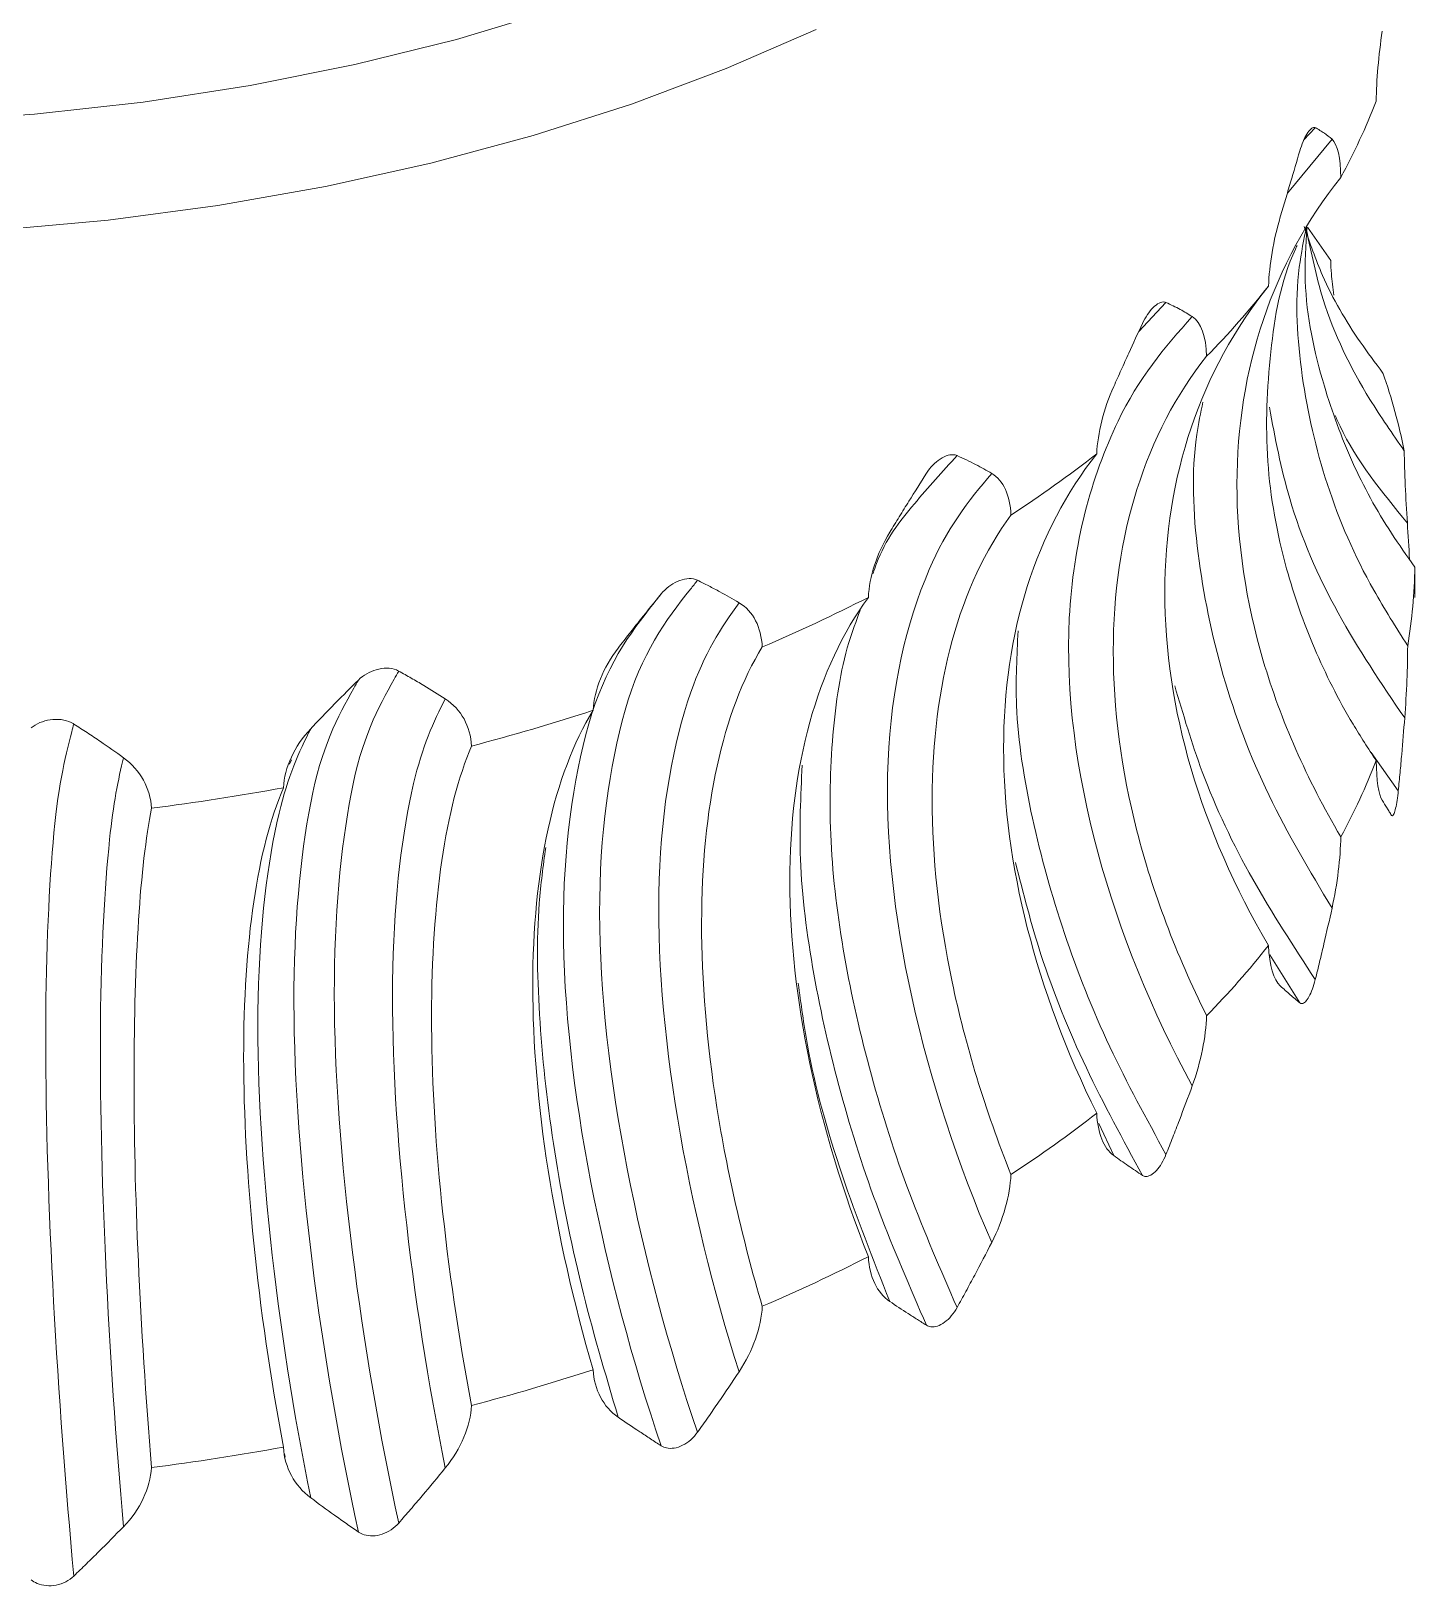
# Model space of a CAD drawing. Header units: millimetres. Extents: x 2 to 295, y 1 to 209.
# Drawn here: x 253.68 to 270.82, y 92.04 to 111.29 of the extents above; entities that cross this region are included whole.
import ezdxf

# ---------------------------------------------------------------- set-up
doc = ezdxf.new("R2010")
doc.units = ezdxf.units.MM

msp = doc.modelspace()

# ---------------------------------------------------------------- linework, layer by layer
at = {"color": 8, "linetype": 'Continuous', "lineweight": 15}
for p, q in [((269.239, 109.286), (269.792, 109.953)), ((269.445, 109.947), (269.585, 110.096)), ((267.399, 107.572), (267.736, 107.931)), ((270.613, 101.885), (270.275, 102.357)), ((269.393, 99.257), (269.022, 99.853)), ((267.089, 97.367), (266.904, 97.762))]:
    msp.add_line(p, q, dxfattribs=at)
at = {"color": 7, "linetype": 'Continuous', "lineweight": 15}
for p, q in [((269.488, 108.862), (269.776, 108.45)), ((268.986, 108.109), (268.962, 108.08)), ((256.907, 102.268), (256.884, 102.215)), ((270.539, 101.575), (270.529, 101.58)), ((256.82, 93.672), (256.827, 93.631))]:
    msp.add_line(p, q, dxfattribs=at)
at = {"color": 7, "linetype": 'Continuous', "lineweight": 15, "flags": 128}
for points in [[(263.405, 111.313), (262.29, 110.828), (261.119, 110.389), (259.898, 109.999), (258.633, 109.658), (257.33, 109.369), (255.995, 109.134), (254.635, 108.952), (253.256, 108.826), (251.865, 108.756), (250.47, 108.742), (249.076, 108.784), (247.69, 108.882), (246.32, 109.036), (244.971, 109.245), (243.651, 109.507), (242.366, 109.822), (241.122, 110.188), (239.926, 110.603), (238.782, 111.065), (237.697, 111.572)], [(241.768, 111.459), (242.997, 111.107), (244.267, 110.807), (245.571, 110.561), (246.902, 110.37), (248.254, 110.235), (249.619, 110.156), (250.99, 110.135), (252.361, 110.17), (253.723, 110.263), (255.07, 110.412), (256.396, 110.617), (257.692, 110.877), (258.952, 111.19), (260.17, 111.555)]]:
    msp.add_lwpolyline(points, dxfattribs=at)
at = {"color": 7, "linetype": 'Continuous', "lineweight": 15}
for centre, radius, start, end in [((262.829, 113.335), 8.054, 331.4034, 338.7996), ((260.245, 115.094), 11.189, 315.5976, 321.5378), ((263.66, 104.685), 7.167, 11.3444, 19.3398), ((257.073, 118.688), 15.991, 303.1441, 307.8253), ((264.092, 104.775), 6.727, 350.6426, 358.9829), ((254.139, 123.771), 21.867, 293.1553, 296.9549), ((252.064, 129.267), 27.746, 284.77, 288.0118), ((262.83, 105.17), 8.054, 331.4033, 338.7998), ((251.048, 133.744), 32.34, 277.3295, 280.2565), ((260.246, 106.929), 11.189, 315.5975, 321.5379), ((257.073, 110.523), 15.992, 303.144, 307.8253), ((254.138, 115.606), 21.867, 293.1553, 296.9549), ((252.064, 121.1), 27.745, 284.7699, 288.0119), ((251.048, 125.578), 32.339, 277.3295, 280.2566)]:
    msp.add_arc(centre, radius, start, end, dxfattribs=at)
for points in [[(270.413, 111.292), (270.37, 110.992), (270.342, 110.682), (270.339, 110.423)], [(269.792, 109.953), (269.86, 109.893), (269.897, 109.72), (269.901, 109.48)], [(269.152, 108.991), (269.066, 108.699), (269.013, 108.393), (269.007, 108.135)], [(268.062, 107.756), (268.171, 107.685), (268.232, 107.506), (268.239, 107.266)], [(267.089, 106.891), (266.964, 106.612), (266.889, 106.314), (266.879, 106.057)], [(270.687, 106.095), (270.689, 105.832), (270.704, 105.511), (270.725, 105.2)], [(265.578, 105.814), (265.724, 105.728), (265.806, 105.54), (265.816, 105.299)], [(270.725, 105.2), (270.735, 105.05), (270.744, 104.9), (270.752, 104.75)], [(264.315, 105.085), (264.156, 104.823), (264.062, 104.536), (264.051, 104.279)], [(262.449, 104.213), (262.625, 104.107), (262.725, 103.908), (262.737, 103.665)], [(260.952, 103.651), (260.766, 103.41), (260.657, 103.135), (260.643, 102.881)], [(270.729, 103.681), (270.728, 103.419), (270.716, 103.097), (270.692, 102.786)], [(258.812, 103.022), (259.01, 102.894), (259.123, 102.682), (259.137, 102.438)], [(257.145, 102.653), (256.941, 102.435), (256.822, 102.174), (256.807, 101.921)], [(254.826, 102.294), (255.037, 102.141), (255.159, 101.914), (255.174, 101.669)], [(270.413, 101.768), (270.37, 101.837), (270.342, 102.011), (270.339, 102.257)], [(269.901, 101.315), (269.896, 101.053), (269.859, 100.734), (269.792, 100.429)], [(269.152, 99.467), (269.067, 99.544), (269.013, 99.722), (269.007, 99.969)], [(268.239, 99.1), (268.231, 98.839), (268.169, 98.526), (268.062, 98.232)], [(267.089, 97.367), (266.965, 97.457), (266.889, 97.643), (266.879, 97.891)], [(265.816, 97.133), (265.805, 96.873), (265.721, 96.569), (265.578, 96.29)], [(264.315, 95.561), (264.158, 95.668), (264.063, 95.864), (264.051, 96.114)], [(262.737, 95.5), (262.724, 95.241), (262.622, 94.949), (262.449, 94.689)], [(260.952, 94.127), (260.768, 94.255), (260.657, 94.464), (260.643, 94.715)], [(259.137, 94.272), (259.123, 94.015), (259.007, 93.736), (258.812, 93.498)], [(257.145, 93.129), (256.944, 93.279), (256.822, 93.502), (256.807, 93.756)], [(255.174, 93.503), (255.158, 93.248), (255.034, 92.983), (254.826, 92.77)]]:
    msp.add_open_spline(points, degree=3, dxfattribs=at)
for points, knots in [([(269.393, 109.808), (269.405, 109.849), (269.419, 109.888), (269.433, 109.923), (269.448, 109.958), (269.464, 109.989), (269.479, 110.015), (269.496, 110.043), (269.513, 110.065), (269.529, 110.079), (269.545, 110.094), (269.56, 110.101), (269.574, 110.1), (269.577, 110.099), (269.581, 110.098), (269.585, 110.096)], [0, 0, 0, 0, 0.0000259963, 0.0000259963, 0.0000259963, 0.0000518736, 0.0000518736, 0.0000518736, 0.0000797156, 0.0000797156, 0.0000797156, 0.0001081413, 0.0001081413, 0.0001081413, 0.000116144, 0.000116144, 0.000116144, 0.000116144]), ([(269.585, 110.096), (269.604, 110.086), (269.623, 110.075), (269.642, 110.063), (269.661, 110.052), (269.679, 110.04), (269.697, 110.027), (269.73, 110.005), (269.761, 109.98), (269.792, 109.953)], [0, 0, 0, 0, 0.0000452671, 0.0000452671, 0.0000452671, 0.0000905365, 0.0000905365, 0.0000905365, 0.0001723095, 0.0001723095, 0.0001723095, 0.0001723095]), ([(269.152, 108.991), (269.173, 109.063), (269.194, 109.135), (269.215, 109.206), (269.236, 109.278), (269.258, 109.35), (269.279, 109.421), (269.317, 109.55), (269.355, 109.679), (269.393, 109.808)], [0, 0, 0, 0, 0.0000452681, 0.0000452681, 0.0000452681, 0.0000905364, 0.0000905364, 0.0000905364, 0.0001723055, 0.0001723055, 0.0001723055, 0.0001723055]), ([(269.901, 109.48), (269.058, 108.43), (268.615, 107.103), (268.614, 104.969), (268.726, 104.224), (269.157, 102.761), (269.48, 102.026), (269.901, 101.315)], [0, 0, 0, 0, 0.5, 0.5, 0.75, 0.75, 1, 1, 1, 1]), ([(269.479, 108.884), (269.444, 108.713), (269.32, 108.108), (269.388, 107.02), (269.691, 105.672), (270.175, 104.551), (270.584, 103.909), (270.729, 103.681)], [0, 0, 0, 0, 0.100124, 0.353629, 0.607145, 0.860662, 1, 1, 1, 1]), ([(270.423, 107.058), (270.327, 107.185), (270.042, 107.566), (269.692, 108.165), (269.518, 108.669), (269.447, 108.874)], [0, 0, 0, 0, 0.228297, 0.685537, 1, 1, 1, 1]), ([(270.818, 104.655), (270.719, 104.794), (270.423, 105.209), (270.02, 105.952), (269.64, 106.995), (269.428, 107.976), (269.467, 108.64), (269.479, 108.861)], [0, 0, 0, 0, 0.109787, 0.329673, 0.55295, 0.85067, 1, 1, 1, 1]), ([(269.476, 108.827), (269.536, 108.539), (269.685, 107.811), (270.129, 106.898), (270.541, 106.305), (270.687, 106.095)], [0, 0, 0, 0, 0.297411, 0.750805, 1, 1, 1, 1]), ([(270.339, 102.257), (270.241, 102.408), (269.948, 102.859), (269.551, 103.65), (269.168, 104.739), (268.946, 105.98), (269.006, 107.309), (269.156, 108.211), (269.352, 108.621), (269.359, 108.635)], [0, 0, 0, 0, 0.074915, 0.224958, 0.377315, 0.580469, 0.789514, 0.992621, 1, 1, 1, 1]), ([(269.776, 108.45), (269.778, 108.397), (269.782, 108.263), (269.802, 108.112), (269.814, 108.021)], [0, 0, 0, 0, 0.400516, 1, 1, 1, 1]), ([(269.007, 99.969), (268.164, 101.393), (267.721, 102.919), (267.721, 105.05), (267.832, 105.745), (268.263, 107.017), (268.585, 107.61), (269.007, 108.135)], [0, 0, 0, 0, 0.5, 0.5, 0.75, 0.75, 1, 1, 1, 1]), ([(267.445, 107.672), (267.463, 107.711), (267.484, 107.748), (267.506, 107.781), (267.528, 107.814), (267.552, 107.843), (267.575, 107.866), (267.6, 107.891), (267.626, 107.911), (267.65, 107.923), (267.675, 107.935), (267.699, 107.94), (267.72, 107.936), (267.725, 107.935), (267.731, 107.934), (267.736, 107.931)], [0, 0, 0, 0, 0.0000259963, 0.0000259963, 0.0000259963, 0.0000518736, 0.0000518736, 0.0000518736, 0.0000797156, 0.0000797156, 0.0000797156, 0.0001081413, 0.0001081413, 0.0001081413, 0.000116144, 0.000116144, 0.000116144, 0.000116144]), ([(267.736, 107.931), (267.766, 107.918), (267.796, 107.904), (267.825, 107.889), (267.855, 107.875), (267.883, 107.86), (267.912, 107.845), (267.963, 107.817), (268.013, 107.787), (268.062, 107.756)], [0, 0, 0, 0, 0.0000452671, 0.0000452671, 0.0000452671, 0.0000905365, 0.0000905365, 0.0000905365, 0.0001723095, 0.0001723095, 0.0001723095, 0.0001723095]), ([(268.062, 98.232), (267.066, 100.051), (266.445, 102.194), (266.586, 104.94), (266.807, 105.762), (267.392, 106.981), (267.72, 107.384), (268.062, 107.756)], [0.3995577, 0.3995577, 0.3995577, 0.3995577, 0.5490419, 0.5490419, 0.6242016, 0.6242016, 0.6797582, 0.6797582, 0.6797582, 0.6797582]), ([(267.089, 106.891), (267.12, 106.96), (267.151, 107.029), (267.182, 107.097), (267.213, 107.166), (267.244, 107.234), (267.275, 107.303), (267.332, 107.426), (267.388, 107.549), (267.445, 107.672)], [0, 0, 0, 0, 0.0000452681, 0.0000452681, 0.0000452681, 0.0000905364, 0.0000905364, 0.0000905364, 0.0001723055, 0.0001723055, 0.0001723055, 0.0001723055]), ([(268.239, 107.266), (267.482, 106.313), (267.083, 105.036), (267.083, 102.903), (267.182, 102.144), (267.57, 100.632), (267.861, 99.86), (268.239, 99.1)], [0, 0, 0, 0, 0.5, 0.5, 0.75, 0.75, 1, 1, 1, 1]), ([(264.77, 105.817), (264.793, 105.853), (264.82, 105.888), (264.849, 105.917), (264.878, 105.947), (264.908, 105.972), (264.939, 105.992), (264.972, 106.014), (265.005, 106.03), (265.037, 106.039), (265.069, 106.048), (265.1, 106.049), (265.127, 106.043), (265.134, 106.041), (265.142, 106.038), (265.149, 106.035)], [0, 0, 0, 0, 0.0000259963, 0.0000259963, 0.0000259963, 0.0000518736, 0.0000518736, 0.0000518736, 0.0000797156, 0.0000797156, 0.0000797156, 0.0001081412, 0.0001081412, 0.0001081412, 0.000116144, 0.000116144, 0.000116144, 0.000116144]), ([(265.149, 106.035), (265.188, 106.017), (265.227, 105.999), (265.265, 105.981), (265.304, 105.962), (265.342, 105.944), (265.379, 105.924), (265.447, 105.889), (265.513, 105.852), (265.578, 105.814)], [0, 0, 0, 0, 0.0000452671, 0.0000452671, 0.0000452671, 0.0000905365, 0.0000905365, 0.0000905365, 0.0001723095, 0.0001723095, 0.0001723095, 0.0001723095]), ([(266.879, 97.891), (266.123, 99.412), (265.726, 100.989), (265.725, 103.12), (265.825, 103.802), (266.212, 105.025), (266.501, 105.581), (266.879, 106.057)], [0, 0, 0, 0, 0.5, 0.5, 0.75, 0.75, 1, 1, 1, 1]), ([(265.578, 96.29), (264.739, 98.221), (264.215, 100.433), (264.334, 103.163), (264.52, 103.96), (265.014, 105.114), (265.29, 105.481), (265.578, 105.814)], [0.3984961, 0.3984961, 0.3984961, 0.3984961, 0.5482447, 0.5482447, 0.6235372, 0.6235372, 0.6791926, 0.6791926, 0.6791926, 0.6791926]), ([(264.315, 105.085), (264.355, 105.15), (264.394, 105.214), (264.433, 105.278), (264.473, 105.343), (264.513, 105.407), (264.553, 105.471), (264.625, 105.586), (264.697, 105.702), (264.77, 105.817)], [0, 0, 0, 0, 0.0000452681, 0.0000452681, 0.0000452681, 0.0000905364, 0.0000905364, 0.0000905364, 0.0001723055, 0.0001723055, 0.0001723055, 0.0001723055]), ([(265.816, 105.299), (265.177, 104.43), (264.841, 103.199), (264.84, 101.065), (264.924, 100.296), (265.251, 98.74), (265.496, 97.935), (265.816, 97.133)], [0, 0, 0, 0, 0.5, 0.5, 0.75, 0.75, 1, 1, 1, 1]), ([(270.818, 104.276), (270.818, 104.296), (270.819, 104.366), (270.818, 104.526), (270.818, 104.65), (270.818, 104.655)], [0, 0, 0, 0, 0.264646, 0.968379, 1, 1, 1, 1]), ([(261.935, 93.941), (261.226, 96.02), (260.726, 98.419), (260.721, 101.346), (260.841, 102.182), (261.236, 103.582), (261.544, 104), (261.877, 104.418), (261.906, 104.455), (261.935, 104.491)], [0.3987915, 0.3987915, 0.3987915, 0.3987915, 0.5490419, 0.5490419, 0.6242016, 0.6242016, 0.6993612, 0.6993612, 0.7065633, 0.7065633, 0.7065633, 0.7065633]), ([(261.486, 104.323), (261.513, 104.356), (261.545, 104.387), (261.579, 104.413), (261.613, 104.439), (261.649, 104.46), (261.685, 104.476), (261.724, 104.494), (261.764, 104.505), (261.801, 104.51), (261.84, 104.514), (261.877, 104.512), (261.909, 104.502), (261.918, 104.499), (261.927, 104.495), (261.935, 104.491)], [0, 0, 0, 0, 0.0000259963, 0.0000259963, 0.0000259963, 0.0000518736, 0.0000518736, 0.0000518736, 0.0000797156, 0.0000797156, 0.0000797156, 0.0001081413, 0.0001081413, 0.0001081413, 0.000116144, 0.000116144, 0.000116144, 0.000116144]), ([(261.935, 104.491), (261.982, 104.468), (262.028, 104.445), (262.074, 104.421), (262.12, 104.398), (262.166, 104.374), (262.211, 104.349), (262.292, 104.305), (262.371, 104.26), (262.449, 104.213)], [0, 0, 0, 0, 0.0000452671, 0.0000452671, 0.0000452671, 0.0000905365, 0.0000905365, 0.0000905365, 0.0001723095, 0.0001723095, 0.0001723095, 0.0001723095]), ([(261.486, 93.772), (260.777, 95.851), (260.277, 98.25), (260.272, 101.177), (260.392, 102.014), (260.787, 103.414), (261.095, 103.832), (261.428, 104.25), (261.457, 104.286), (261.486, 104.323)], [0.3987915, 0.3987915, 0.3987915, 0.3987915, 0.5490419, 0.5490419, 0.6242016, 0.6242016, 0.6993612, 0.6993612, 0.7065633, 0.7065633, 0.7065633, 0.7065633]), ([(260.952, 103.651), (260.998, 103.711), (261.044, 103.77), (261.09, 103.829), (261.136, 103.888), (261.183, 103.947), (261.23, 104.006), (261.314, 104.112), (261.4, 104.217), (261.486, 104.323)], [0, 0, 0, 0, 0.0000452681, 0.0000452681, 0.0000452681, 0.0000905364, 0.0000905364, 0.0000905364, 0.0001723055, 0.0001723055, 0.0001723055, 0.0001723055]), ([(262.449, 94.689), (261.803, 96.71), (261.399, 98.978), (261.491, 101.696), (261.634, 102.473), (262.015, 103.573), (262.228, 103.911), (262.449, 104.213)], [0.3995577, 0.3995577, 0.3995577, 0.3995577, 0.5490419, 0.5490419, 0.6242016, 0.6242016, 0.6797582, 0.6797582, 0.6797582, 0.6797582]), ([(264.051, 96.114), (263.413, 97.719), (263.079, 99.341), (263.077, 101.472), (263.162, 102.143), (263.488, 103.322), (263.732, 103.846), (264.051, 104.279)], [0, 0, 0, 0, 0.5, 0.5, 0.75, 0.75, 1, 1, 1, 1]), ([(262.737, 103.665), (262.245, 102.866), (261.987, 101.67), (261.985, 99.537), (262.049, 98.759), (262.301, 97.168), (262.491, 96.336), (262.737, 95.5)], [0, 0, 0, 0, 0.5, 0.5, 0.75, 0.75, 1, 1, 1, 1]), ([(257.735, 103.256), (257.766, 103.286), (257.801, 103.313), (257.839, 103.334), (257.876, 103.356), (257.917, 103.372), (257.957, 103.384), (258, 103.396), (258.044, 103.403), (258.086, 103.402), (258.129, 103.402), (258.17, 103.395), (258.206, 103.381), (258.216, 103.377), (258.226, 103.372), (258.235, 103.367)], [0, 0, 0, 0, 0.0000259963, 0.0000259963, 0.0000259963, 0.0000518736, 0.0000518736, 0.0000518736, 0.0000797156, 0.0000797156, 0.0000797156, 0.0001081413, 0.0001081413, 0.0001081413, 0.000116144, 0.000116144, 0.000116144, 0.000116144]), ([(257.735, 92.705), (257.269, 94.856), (256.94, 97.305), (256.936, 100.233), (257.015, 101.057), (257.275, 102.417), (257.478, 102.804), (257.697, 103.188), (257.716, 103.222), (257.735, 103.256)], [0.3987915, 0.3987915, 0.3987915, 0.3987915, 0.5490419, 0.5490419, 0.6242016, 0.6242016, 0.6993612, 0.6993612, 0.7065633, 0.7065633, 0.7065633, 0.7065633]), ([(257.145, 102.653), (257.196, 102.706), (257.246, 102.759), (257.298, 102.813), (257.349, 102.866), (257.4, 102.919), (257.452, 102.972), (257.545, 103.067), (257.64, 103.161), (257.735, 103.256)], [0, 0, 0, 0, 0.0000452681, 0.0000452681, 0.0000452681, 0.0000905364, 0.0000905364, 0.0000905364, 0.0001723055, 0.0001723055, 0.0001723055, 0.0001723055]), ([(258.235, 92.816), (257.769, 94.967), (257.44, 97.416), (257.436, 100.343), (257.516, 101.168), (257.775, 102.528), (257.978, 102.915), (258.197, 103.299), (258.216, 103.333), (258.235, 103.367)], [0.3987915, 0.3987915, 0.3987915, 0.3987915, 0.5490419, 0.5490419, 0.6242016, 0.6242016, 0.6993612, 0.6993612, 0.7065633, 0.7065633, 0.7065633, 0.7065633]), ([(258.235, 103.367), (258.288, 103.338), (258.339, 103.308), (258.391, 103.279), (258.442, 103.25), (258.493, 103.22), (258.544, 103.189), (258.635, 103.135), (258.724, 103.079), (258.812, 103.022)], [0, 0, 0, 0, 0.0000452671, 0.0000452671, 0.0000452671, 0.0000905365, 0.0000905365, 0.0000905365, 0.0001723095, 0.0001723095, 0.0001723095, 0.0001723095]), ([(258.812, 93.498), (258.387, 95.584), (258.121, 97.893), (258.182, 100.601), (258.276, 101.364), (258.526, 102.426), (258.666, 102.742), (258.812, 103.022)], [0.3995577, 0.3995577, 0.3995577, 0.3995577, 0.5490419, 0.5490419, 0.6242016, 0.6242016, 0.6797582, 0.6797582, 0.6797582, 0.6797582]), ([(260.643, 94.715), (260.153, 96.389), (259.896, 98.046), (259.894, 100.177), (259.959, 100.839), (260.21, 101.984), (260.398, 102.481), (260.643, 102.881)], [0, 0, 0, 0, 0.5, 0.5, 0.75, 0.75, 1, 1, 1, 1]), ([(253.683, 102.663), (253.714, 102.689), (253.752, 102.711), (253.792, 102.728), (253.831, 102.745), (253.874, 102.756), (253.917, 102.763), (253.962, 102.77), (254.009, 102.771), (254.053, 102.765), (254.099, 102.76), (254.142, 102.747), (254.18, 102.729), (254.191, 102.723), (254.202, 102.717), (254.212, 102.711)], [0, 0, 0, 0, 0.0000259963, 0.0000259963, 0.0000259963, 0.0000518736, 0.0000518736, 0.0000518736, 0.0000797156, 0.0000797156, 0.0000797156, 0.0001081413, 0.0001081413, 0.0001081413, 0.000116144, 0.000116144, 0.000116144, 0.000116144]), ([(254.212, 92.16), (254.008, 94.351), (253.864, 96.829), (253.863, 99.757), (253.897, 100.575), (254.011, 101.912), (254.099, 102.281), (254.195, 102.647), (254.203, 102.679), (254.212, 102.711)], [0.3987915, 0.3987915, 0.3987915, 0.3987915, 0.5490419, 0.5490419, 0.6242016, 0.6242016, 0.6993612, 0.6993612, 0.7065633, 0.7065633, 0.7065633, 0.7065633]), ([(254.212, 102.711), (254.267, 102.675), (254.322, 102.64), (254.377, 102.604), (254.431, 102.568), (254.486, 102.532), (254.54, 102.495), (254.637, 102.429), (254.732, 102.362), (254.826, 102.294)], [0, 0, 0, 0, 0.0000452671, 0.0000452671, 0.0000452671, 0.0000905365, 0.0000905365, 0.0000905365, 0.0001723095, 0.0001723095, 0.0001723095, 0.0001723095]), ([(257.145, 93.129), (256.72, 95.215), (256.455, 97.523), (256.515, 100.232), (256.609, 100.995), (256.86, 102.057), (257, 102.373), (257.145, 102.653)], [0.3995577, 0.3995577, 0.3995577, 0.3995577, 0.5490419, 0.5490419, 0.6242016, 0.6242016, 0.6797582, 0.6797582, 0.6797582, 0.6797582]), ([(270.692, 102.786), (270.681, 102.636), (270.668, 102.485), (270.655, 102.335), (270.649, 102.26), (270.642, 102.185), (270.635, 102.11), (270.627, 102.035), (270.62, 101.96), (270.613, 101.885)], [0, 0, 0, 0, 0.0000912389, 0.0000912389, 0.0000912389, 0.000136868, 0.000136868, 0.000136868, 0.0001825001, 0.0001825001, 0.0001825001, 0.0001825001]), ([(259.137, 102.438), (258.813, 101.688), (258.644, 100.518), (258.641, 98.385), (258.683, 97.6), (258.85, 95.984), (258.975, 95.133), (259.137, 94.272)], [0, 0, 0, 0, 0.5, 0.5, 0.75, 0.75, 1, 1, 1, 1]), ([(254.826, 92.77), (254.64, 94.893), (254.524, 97.225), (254.551, 99.928), (254.592, 100.683), (254.701, 101.723), (254.762, 102.027), (254.826, 102.294)], [0.3995577, 0.3995577, 0.3995577, 0.3995577, 0.5490419, 0.5490419, 0.6242016, 0.6242016, 0.6797582, 0.6797582, 0.6797582, 0.6797582]), ([(256.807, 93.756), (256.484, 95.478), (256.316, 97.162), (256.314, 99.293), (256.357, 99.949), (256.522, 101.068), (256.646, 101.546), (256.807, 101.921)], [0, 0, 0, 0, 0.5, 0.5, 0.75, 0.75, 1, 1, 1, 1]), ([(270.613, 101.885), (270.608, 101.844), (270.603, 101.803), (270.598, 101.766), (270.592, 101.729), (270.586, 101.695), (270.58, 101.667), (270.573, 101.64), (270.567, 101.617), (270.56, 101.601), (270.554, 101.585), (270.547, 101.576), (270.541, 101.574)], [0, 0, 0, 0, 0.00002523556, 0.00002523556, 0.00002523556, 0.00005050125, 0.00005050125, 0.00005050125, 0.00007530704, 0.00007530704, 0.00007530704, 0.00009987886, 0.00009987886, 0.00009987886, 0.00009987886]), ([(255.174, 101.669), (255.032, 100.947), (254.959, 99.792), (254.956, 97.659), (254.974, 96.871), (255.047, 95.24), (255.103, 94.378), (255.174, 93.503)], [0, 0, 0, 0, 0.5, 0.5, 0.75, 0.75, 1, 1, 1, 1]), ([(270.529, 101.58), (270.52, 101.595), (270.511, 101.61), (270.501, 101.625), (270.492, 101.64), (270.483, 101.656), (270.473, 101.671), (270.454, 101.703), (270.434, 101.735), (270.413, 101.768)], [0, 0, 0, 0, 0.0000456185, 0.0000456185, 0.0000456185, 0.0000912371, 0.0000912371, 0.0000912371, 0.0001825047, 0.0001825047, 0.0001825047, 0.0001825047]), ([(269.792, 100.429), (269.759, 100.281), (269.726, 100.134), (269.691, 99.987), (269.674, 99.913), (269.656, 99.839), (269.639, 99.766), (269.621, 99.693), (269.603, 99.619), (269.585, 99.546)], [0, 0, 0, 0, 0.0000912389, 0.0000912389, 0.0000912389, 0.000136868, 0.000136868, 0.000136868, 0.0001825001, 0.0001825001, 0.0001825001, 0.0001825001]), ([(269.393, 99.257), (269.373, 99.274), (269.353, 99.29), (269.334, 99.307), (269.314, 99.324), (269.294, 99.341), (269.274, 99.359), (269.234, 99.394), (269.193, 99.43), (269.152, 99.467)], [0, 0, 0, 0, 0.0000456185, 0.0000456185, 0.0000456185, 0.0000912371, 0.0000912371, 0.0000912371, 0.0001825047, 0.0001825047, 0.0001825047, 0.0001825047]), ([(269.585, 99.546), (269.574, 99.505), (269.562, 99.465), (269.549, 99.43), (269.536, 99.394), (269.521, 99.361), (269.507, 99.334), (269.492, 99.308), (269.477, 99.287), (269.462, 99.272), (269.448, 99.258), (269.433, 99.25), (269.421, 99.248), (269.41, 99.247), (269.401, 99.25), (269.393, 99.257)], [0, 0, 0, 0, 0.0000252356, 0.0000252356, 0.0000252356, 0.0000505013, 0.0000505013, 0.0000505013, 0.000075307, 0.000075307, 0.000075307, 0.0000998789, 0.0000998789, 0.0000998789, 0.0001191429, 0.0001191429, 0.0001191429, 0.0001191429]), ([(268.062, 98.232), (268.009, 98.089), (267.956, 97.947), (267.902, 97.805), (267.875, 97.734), (267.848, 97.663), (267.82, 97.593), (267.792, 97.522), (267.765, 97.451), (267.736, 97.381)], [0, 0, 0, 0, 0.0000912389, 0.0000912389, 0.0000912389, 0.000136868, 0.000136868, 0.000136868, 0.0001825001, 0.0001825001, 0.0001825001, 0.0001825001]), ([(267.445, 97.121), (267.415, 97.141), (267.386, 97.161), (267.357, 97.18), (267.327, 97.2), (267.297, 97.221), (267.268, 97.241), (267.209, 97.282), (267.149, 97.324), (267.089, 97.367)], [0, 0, 0, 0, 0.0000456185, 0.0000456185, 0.0000456185, 0.0000912371, 0.0000912371, 0.0000912371, 0.0001825047, 0.0001825047, 0.0001825047, 0.0001825047]), ([(267.736, 97.381), (267.721, 97.342), (267.702, 97.304), (267.682, 97.27), (267.662, 97.236), (267.64, 97.206), (267.617, 97.181), (267.595, 97.157), (267.571, 97.138), (267.549, 97.126), (267.527, 97.114), (267.506, 97.108), (267.487, 97.108), (267.471, 97.109), (267.457, 97.113), (267.445, 97.121)], [0, 0, 0, 0, 0.0000252356, 0.0000252356, 0.0000252356, 0.0000505013, 0.0000505013, 0.0000505013, 0.000075307, 0.000075307, 0.000075307, 0.0000998789, 0.0000998789, 0.0000998789, 0.0001191429, 0.0001191429, 0.0001191429, 0.0001191429]), ([(265.578, 96.29), (265.509, 96.155), (265.438, 96.02), (265.367, 95.886), (265.331, 95.819), (265.295, 95.752), (265.259, 95.685), (265.222, 95.618), (265.186, 95.551), (265.149, 95.485)], [0, 0, 0, 0, 0.0000912386, 0.0000912386, 0.0000912386, 0.0001368677, 0.0001368677, 0.0001368677, 0.0001824996, 0.0001824996, 0.0001824996, 0.0001824996]), ([(264.77, 95.266), (264.732, 95.29), (264.695, 95.313), (264.657, 95.337), (264.619, 95.361), (264.581, 95.386), (264.543, 95.41), (264.467, 95.459), (264.391, 95.51), (264.315, 95.561)], [0, 0, 0, 0, 0.0000456184, 0.0000456184, 0.0000456184, 0.0000912368, 0.0000912368, 0.0000912368, 0.0001825042, 0.0001825042, 0.0001825042, 0.0001825042]), ([(265.149, 95.485), (265.129, 95.448), (265.104, 95.413), (265.078, 95.382), (265.052, 95.351), (265.023, 95.323), (264.993, 95.302), (264.964, 95.281), (264.934, 95.265), (264.905, 95.256), (264.877, 95.247), (264.849, 95.244), (264.824, 95.247), (264.805, 95.25), (264.786, 95.256), (264.77, 95.266)], [0, 0, 0, 0, 0.0000252355, 0.0000252355, 0.0000252355, 0.0000505012, 0.0000505012, 0.0000505012, 0.0000753071, 0.0000753071, 0.0000753071, 0.000099879, 0.000099879, 0.000099879, 0.0001191428, 0.0001191428, 0.0001191428, 0.0001191428]), ([(262.449, 94.689), (262.366, 94.563), (262.281, 94.437), (262.195, 94.313), (262.152, 94.25), (262.109, 94.188), (262.066, 94.126), (262.023, 94.064), (261.979, 94.002), (261.935, 93.941)], [0, 0, 0, 0, 0.0000912389, 0.0000912389, 0.0000912389, 0.000136868, 0.000136868, 0.000136868, 0.0001825001, 0.0001825001, 0.0001825001, 0.0001825001]), ([(261.486, 93.772), (261.441, 93.801), (261.397, 93.83), (261.352, 93.859), (261.308, 93.888), (261.263, 93.917), (261.219, 93.947), (261.129, 94.006), (261.041, 94.066), (260.952, 94.127)], [0, 0, 0, 0, 0.0000456185, 0.0000456185, 0.0000456185, 0.0000912371, 0.0000912371, 0.0000912371, 0.0001825047, 0.0001825047, 0.0001825047, 0.0001825047]), ([(261.935, 93.941), (261.911, 93.907), (261.882, 93.875), (261.851, 93.847), (261.819, 93.82), (261.785, 93.796), (261.75, 93.779), (261.715, 93.761), (261.68, 93.75), (261.646, 93.744), (261.612, 93.739), (261.579, 93.74), (261.55, 93.746), (261.526, 93.751), (261.505, 93.76), (261.486, 93.772)], [0, 0, 0, 0, 0.0000252356, 0.0000252356, 0.0000252356, 0.0000505013, 0.0000505013, 0.0000505013, 0.000075307, 0.000075307, 0.000075307, 0.0000998789, 0.0000998789, 0.0000998789, 0.0001191429, 0.0001191429, 0.0001191429, 0.0001191429]), ([(258.812, 93.498), (258.718, 93.383), (258.623, 93.268), (258.527, 93.155), (258.479, 93.098), (258.43, 93.041), (258.382, 92.985), (258.333, 92.929), (258.284, 92.872), (258.235, 92.816)], [0, 0, 0, 0, 0.0000912389, 0.0000912389, 0.0000912389, 0.000136868, 0.000136868, 0.000136868, 0.0001825001, 0.0001825001, 0.0001825001, 0.0001825001]), ([(257.735, 92.705), (257.686, 92.74), (257.636, 92.774), (257.587, 92.809), (257.538, 92.844), (257.489, 92.879), (257.439, 92.914), (257.341, 92.984), (257.243, 93.056), (257.145, 93.129)], [0, 0, 0, 0, 0.0000456185, 0.0000456185, 0.0000456185, 0.0000912371, 0.0000912371, 0.0000912371, 0.0001825047, 0.0001825047, 0.0001825047, 0.0001825047]), ([(258.235, 92.816), (258.208, 92.785), (258.176, 92.757), (258.141, 92.733), (258.106, 92.71), (258.068, 92.691), (258.029, 92.678), (257.99, 92.665), (257.951, 92.658), (257.913, 92.657), (257.876, 92.656), (257.839, 92.661), (257.806, 92.671), (257.78, 92.679), (257.756, 92.691), (257.735, 92.705)], [0, 0, 0, 0, 0.0000252356, 0.0000252356, 0.0000252356, 0.0000505013, 0.0000505013, 0.0000505013, 0.000075307, 0.000075307, 0.000075307, 0.0000998789, 0.0000998789, 0.0000998789, 0.0001191429, 0.0001191429, 0.0001191429, 0.0001191429]), ([(254.826, 92.77), (254.725, 92.667), (254.624, 92.564), (254.521, 92.462), (254.47, 92.412), (254.419, 92.361), (254.367, 92.311), (254.315, 92.26), (254.264, 92.21), (254.212, 92.16)], [0, 0, 0, 0, 0.0000912389, 0.0000912389, 0.0000912389, 0.000136868, 0.000136868, 0.000136868, 0.0001825001, 0.0001825001, 0.0001825001, 0.0001825001]), ([(254.212, 92.16), (254.183, 92.133), (254.149, 92.108), (254.112, 92.089), (254.075, 92.07), (254.034, 92.056), (253.992, 92.048), (253.952, 92.04), (253.91, 92.038), (253.87, 92.041), (253.831, 92.045), (253.792, 92.054), (253.757, 92.069), (253.73, 92.08), (253.705, 92.095), (253.683, 92.112)], [0, 0, 0, 0, 0.0000252356, 0.0000252356, 0.0000252356, 0.0000505013, 0.0000505013, 0.0000505013, 0.000075307, 0.000075307, 0.000075307, 0.0000998789, 0.0000998789, 0.0000998789, 0.0001191429, 0.0001191429, 0.0001191429, 0.0001191429])]:
    msp.add_open_spline(points, degree=3, knots=knots, dxfattribs=at)
at = {"color": 8, "linetype": 'Continuous', "lineweight": 15}
for points, knots in [([(269.792, 100.429), (269.516, 100.892), (268.956, 101.832), (268.402, 103.321), (268.094, 104.827), (268.042, 105.97), (268.165, 106.564), (268.193, 106.698)], [0, 0, 0, 0, 0.225807, 0.459092, 0.695446, 0.931716, 1, 1, 1, 1]), ([(270.692, 102.786), (270.403, 103.214), (269.813, 104.085), (269.251, 105.391), (269.087, 106.255), (269.016, 106.633)], [0, 0, 0, 0, 0.352498, 0.71667, 1, 1, 1, 1]), ([(270.725, 105.2), (270.409, 105.585), (270.062, 106.009), (269.851, 106.488), (269.831, 106.532)], [0, 0, 0, 0, 0.9075997, 1, 1, 1, 1]), ([(264.108, 104.577), (264.122, 104.617), (264.238, 104.964), (264.606, 105.437), (264.971, 105.839), (265.149, 106.035)], [0, 0, 0, 0, 0.064292, 0.544708, 1, 1, 1, 1]), ([(265.149, 95.485), (264.945, 95.954), (264.529, 96.909), (264.064, 98.373), (263.728, 99.842), (263.554, 101.271), (263.587, 102.572), (263.727, 103.525), (263.899, 103.987), (263.948, 104.117)], [0, 0, 0, 0, 0.151331, 0.308131, 0.467672, 0.627871, 0.786966, 0.939761, 1, 1, 1, 1]), ([(267.736, 97.381), (267.494, 97.823), (267.002, 98.722), (266.449, 100.126), (266.055, 101.548), (265.851, 102.819), (265.89, 103.56), (265.905, 103.863)], [0, 0, 0, 0, 0.204911, 0.417237, 0.633274, 0.850202, 1, 1, 1, 1]), ([(269.585, 99.546), (269.316, 99.957), (268.77, 100.793), (268.186, 102.023), (267.949, 102.83), (267.844, 103.186)], [0, 0, 0, 0, 0.350518, 0.713719, 1, 1, 1, 1]), ([(264.77, 95.266), (264.566, 95.735), (264.15, 96.69), (263.685, 98.155), (263.351, 99.622), (263.173, 101.003), (263.213, 101.82), (263.231, 102.202)], [0, 0, 0, 0, 0.196905, 0.400927, 0.608514, 0.816959, 1, 1, 1, 1]), ([(260.952, 94.127), (260.791, 94.672), (260.464, 95.779), (260.142, 97.432), (259.959, 99.032), (259.936, 100.299), (260.024, 100.955), (260.055, 101.18)], [0, 0, 0, 0, 0.213906, 0.434897, 0.658795, 0.882613, 1, 1, 1, 1]), ([(267.445, 97.121), (267.204, 97.563), (266.713, 98.463), (266.185, 99.77), (265.969, 100.616), (265.872, 100.995)], [0, 0, 0, 0, 0.347559, 0.707694, 1, 1, 1, 1]), ([(264.315, 95.561), (264.109, 96.082), (263.688, 97.142), (263.318, 98.477), (263.216, 99.247), (263.182, 99.5)], [0, 0, 0, 0, 0.393721, 0.800475, 1, 1, 1, 1])]:
    msp.add_open_spline(points, degree=3, knots=knots, dxfattribs=at)

doc.saveas('drawing.dxf')
